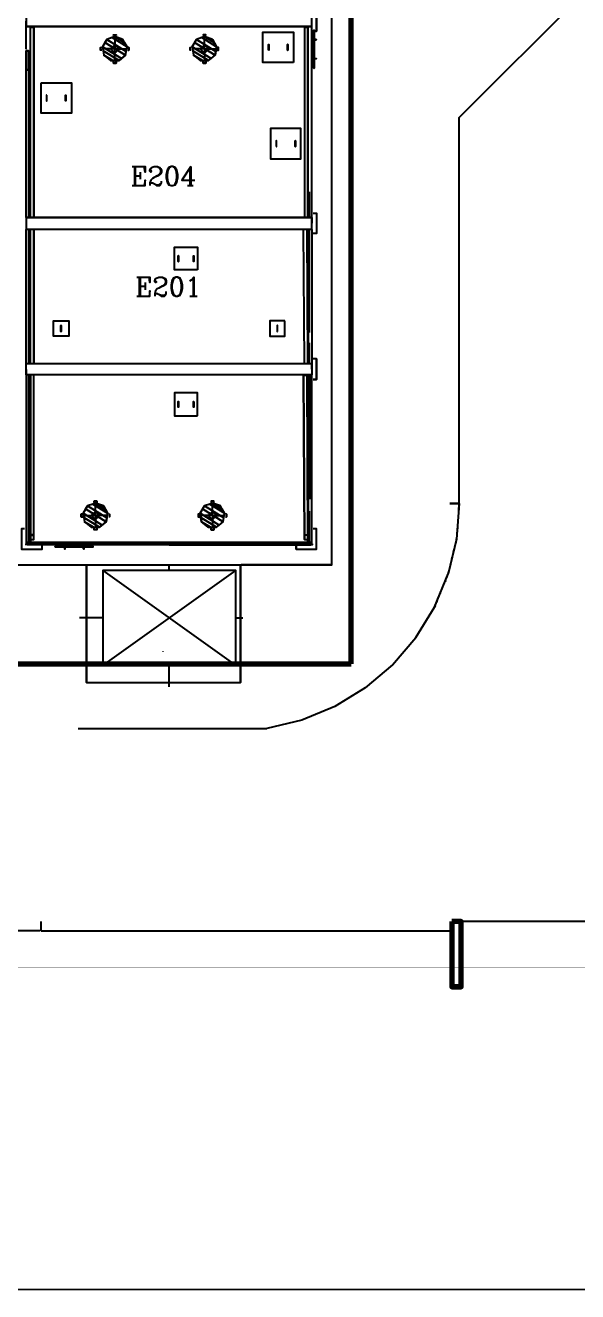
# Model space of a CAD drawing. Extents: x -57244 to 324435, y 15553 to 159369.
# Drawn here: x 111433 to 125968, y 15553 to 48886 of the extents above; entities that cross this region are included whole.
import ezdxf

# ---------------------------------------------------------------- set-up
doc = ezdxf.new("R2010")
doc.units = 0
doc.header["$LTSCALE"] = 2000
doc.header["$MEASUREMENT"] = 0
doc.linetypes.add('DASHDOT', pattern=[1, 0.5, -0.25, 0, -0.25])
doc.layers.add('AREE PDL', color=7, linetype='CONTINUOUS', lineweight=100)
doc.layers.add('BASE', color=253, linetype='CONTINUOUS')
doc.styles.add('ROMANC', font='ROMANC', dxfattribs={"height": 0.2})

msp = doc.modelspace()

# ---------------------------------------------------------------- linework, layer by layer
at = {"layer": 'AREE PDL'}
for p, q in [((120011, 32078), (120011, 53837)), ((87053, 32078), (120011, 32078))]:
    msp.add_line(p, q, dxfattribs=at)
at = {"layer": 'AREE PDL', "linetype": 'Continuous'}
for p, q in [((122653, 25298), (122653, 23578)), ((122903, 23578), (122653, 23578)), ((122668, 23578), (122903, 23578))]:
    msp.add_line(p, q, dxfattribs=at)
msp.add_lwpolyline([(122653, 25298), (122653, 23578), (122903, 23578), (122903, 25298)], close=True, dxfattribs=at)
at = {"layer": 'BASE', "linetype": 'Continuous'}
for p, q in [((122853, 46458), (127353, 50958)), ((111452, 48257), (111452, 48844)), ((111456, 48854), (111456, 48999)), ((118976, 48854), (111456, 48854)), ((118776, 48839), (118876, 48839)), ((118976, 43827), (118976, 48844)), ((119026, 48708), (119026, 48759)), ((119035, 48708), (119035, 48759)), ((113576, 48515), (113464, 48321)), ((113786, 48573), (113786, 48289)), ((115823, 48321), (115935, 48515)), ((116145, 48289), (116145, 48573)), ((113761, 48264), (113477, 48264)), ((113786, 47954), (113786, 48239)), ((113811, 48264), (114096, 48264)), ((114070, 48100), (113898, 47956)), ((115771, 48299), (115798, 48299)), ((116120, 48264), (115836, 48264)), ((115862, 48100), (116033, 47956)), ((116145, 48239), (116145, 47954)), ((116170, 48264), (116455, 48264)), ((111518, 47714), (111456, 47714)), ((111459, 47714), (111518, 47714)), ((118914, 43827), (118914, 44505)), ((119096, 43944), (119096, 43404)), ((111456, 39986), (111456, 43511)), ((111518, 43511), (111518, 39986)), ((111518, 43511), (111518, 39986)), ((111556, 43511), (111556, 39986)), ((111556, 39986), (111556, 43511)), ((111566, 39986), (111566, 43511)), ((111656, 39986), (111656, 43511)), ((111656, 43511), (111656, 39986)), ((118776, 39986), (118756, 43511)), ((118866, 39986), (118846, 43511)), ((118846, 43511), (118866, 39986)), ((118856, 43511), (118873, 40483)), ((118872, 40618), (118856, 43511)), ((118914, 40799), (118914, 43511)), ((118976, 43511), (118976, 39986)), ((118873, 40528), (118873, 40483)), ((118914, 39986), (118914, 40528)), ((111456, 39984), (118976, 39984)), ((111456, 39838), (111456, 39984)), ((111456, 39829), (111456, 39684)), ((111518, 39669), (111518, 35285)), ((111518, 39669), (111518, 35285)), ((111556, 39669), (111556, 35364)), ((111556, 39669), (111556, 35285)), ((111566, 39669), (111566, 35285)), ((118914, 39669), (118914, 36415)), ((118976, 39838), (118976, 39984)), ((118872, 36189), (118856, 39665)), ((113277, 36009), (113277, 36293)), ((116356, 36009), (116356, 36293)), ((116639, 35820), (116678, 36041)), ((118873, 36054), (118873, 36099)), ((118914, 35285), (118914, 36099)), ((122603, 36299), (122853, 36299)), ((122853, 36298), (122603, 36298)), ((122853, 36298), (122603, 36298)), ((122853, 36298), (122603, 36298)), ((122853, 36298), (122603, 36298)), ((122853, 36298), (122603, 36298)), ((122837, 36099), (122853, 36298)), ((112967, 35984), (113252, 35984)), ((113277, 35959), (113277, 35674)), ((113586, 35984), (113302, 35984)), ((116331, 35984), (116046, 35984)), ((116356, 35959), (116356, 35674)), ((116381, 35984), (116665, 35984)), ((122803, 35671), (122791, 35511)), ((118776, 35351), (118866, 35351)), ((111459, 35210), (111452, 35210)), ((111456, 35245), (111459, 35245)), ((111504, 35276), (111488, 35276)), ((115217, 35276), (111550, 35276)), ((113166, 35164), (113166, 35195)), ((113177, 35164), (113221, 35164)), ((113221, 35155), (113177, 35155)), ((115215, 35276), (115215, 35240)), ((115217, 35276), (118946, 35276)), ((118946, 35213), (115217, 35213)), ((118556, 35094), (118556, 35195)), ((118980, 35210), (118962, 35210)), ((122713, 35085), (122696, 35014)), ((122758, 35273), (122750, 35240)), ((119501, 34689), (117109, 34689)), ((122623, 34709), (122609, 34653)), ((122668, 34897), (122652, 34833)), ((113047, 31589), (113047, 34653)), ((113472, 34539), (116972, 32039)), ((113472, 32039), (116972, 34539)), ((117097, 34653), (117097, 31589)), ((122514, 34336), (122532, 34380)), ((122383, 34020), (122397, 34052)), ((122439, 34155), (122442, 34161)), ((122487, 34270), (122477, 34246)), ((122261, 33725), (122252, 33703)), ((122290, 33794), (122306, 33834)), ((122351, 33943), (122346, 33929)), ((115055, 32403), (115055, 32392)), ((121095, 32056), (120379, 31445)), ((119577, 30953), (118707, 30593)), ((112824, 30373), (117791, 30373)), ((111821, 25048), (109448, 25048)), ((111853, 25048), (111853, 25298)), ((111853, 25048), (122653, 25048)), ((122653, 25298), (122668, 25298)), ((122653, 25298), (122903, 25298)), ((122653, 25298), (122653, 25048)), ((122653, 25071), (122653, 25298)), ((136353, 25298), (122939, 25298)), ((-57214, 15668), (324229, 15553))]:
    msp.add_line(p, q, dxfattribs=at)
at = {"layer": 'BASE', "linetype": 'DASHDOT'}
for p, q in [((115222, 34562), (115222, 34653)), ((113448, 33289), (112859, 33289)), ((116973, 33289), (117159, 33289)), ((115222, 31473), (115222, 32031))]:
    msp.add_line(p, q, dxfattribs=at)
at = {"layer": 'BASE', "linetype": 'Continuous'}
for points in [[(110931, 38133), (110931, 34689), (119501, 34689), (119501, 49679), (118962, 49679)], [(118691, 49274), (119096, 49274), (119096, 48734)], [(119007, 48734), (119096, 48734), (119096, 49274), (118691, 49274)], [(111566, 43827), (111566, 48839), (111556, 48839), (111556, 43827)], [(111656, 43827), (111656, 48839), (111556, 48839), (111556, 43827)], [(111566, 48839), (111656, 48839), (111656, 43827)], [(118866, 43827), (118866, 48839), (118776, 48839), (118776, 43827)], [(118876, 44460), (118876, 48839), (118866, 48839), (118866, 43827)], [(119026, 48704), (119026, 47814), (119007, 47814)], [(119007, 48704), (119026, 48704), (119026, 47814), (119007, 47814)], [(113751, 48618), (113751, 48638), (113821, 48638), (113821, 48618)], [(113751, 48618), (113751, 48638), (113821, 48638), (113821, 48618)], [(116180, 48618), (116180, 48638), (116110, 48638), (116110, 48618)], [(116356, 48515), (116468, 48321), (116429, 48100)], [(119052, 48503), (119085, 48503), (119085, 48515), (119052, 48515)], [(119085, 48515), (119085, 48503), (119052, 48503)], [(111459, 47714), (111518, 47714), (111518, 48214), (111456, 48214)], [(113448, 48229), (113412, 48229), (113412, 48299), (113448, 48299)], [(113448, 48229), (113412, 48229), (113412, 48299), (113448, 48299)], [(114126, 48229), (114161, 48229), (114161, 48299), (114126, 48299)], [(114126, 48299), (114161, 48299), (114161, 48229), (114126, 48229)], [(115798, 48229), (115771, 48229), (115771, 48299), (115798, 48299)], [(116476, 48229), (116520, 48229), (116520, 48299), (116476, 48299)], [(116476, 48229), (116520, 48229), (116520, 48299), (116476, 48299)], [(119052, 48015), (119085, 48015), (119085, 48003), (119052, 48003)], [(119052, 48015), (119085, 48015), (119085, 48003), (119052, 48003)], [(111456, 47714), (111518, 47714), (111518, 43827)], [(111456, 43827), (111456, 47714), (111518, 47714), (111518, 43827)], [(113751, 47940), (113751, 47889), (113821, 47889), (113821, 47940)], [(113821, 47940), (113821, 47889), (113751, 47889), (113751, 47940)], [(116110, 47940), (116110, 47889), (116180, 47889), (116180, 47940)], [(116180, 47940), (116180, 47889), (116110, 47889), (116110, 47940)], [(119026, 47805), (119026, 47759), (119035, 47759), (119035, 47805)], [(122623, 36298), (122853, 36298), (122853, 46458)], [(118976, 43678), (118976, 43824), (111456, 43824), (111456, 43678)], [(111456, 43824), (118976, 43824), (118976, 43678)], [(111456, 43824), (111456, 43524), (118976, 43524)], [(111456, 43524), (118976, 43524), (118976, 43669)], [(111456, 43669), (111456, 43524), (118976, 43524)], [(119007, 43944), (119096, 43944), (119096, 43404), (119007, 43404)], [(112499, 40706), (112174, 40706), (112174, 41106), (112499, 41106)], [(119096, 40104), (119096, 39564), (119007, 39564)], [(119007, 39564), (119096, 39564), (119096, 40104), (119007, 40104)], [(118976, 39829), (118976, 39684), (111456, 39684)], [(111456, 39669), (111456, 35245), (111504, 35245)], [(111566, 35351), (111656, 35351), (111656, 39669)], [(118962, 35245), (118976, 35245), (118976, 39669)], [(118846, 39665), (118756, 39665), (118776, 35351), (118776, 35364), (118756, 39665)], [(118866, 35285), (118846, 39665), (118856, 39665), (118873, 36054)], [(110931, 38133), (110931, 34689), (113041, 34689)], [(113242, 36325), (113242, 36358), (113312, 36358), (113312, 36325)], [(113312, 36325), (113312, 36358), (113242, 36358), (113242, 36325)], [(116391, 36325), (116391, 36358), (116321, 36358), (116321, 36325)], [(116391, 36325), (116391, 36358), (116321, 36358), (116321, 36325)], [(112951, 35949), (112902, 35949), (112902, 36019), (112951, 36019)], [(112951, 36019), (112902, 36019), (112902, 35949), (112951, 35949)], [(113066, 36235), (112954, 36041), (112993, 35820)], [(113277, 36311), (113487, 36235), (113599, 36041), (113561, 35820), (113389, 35676)], [(113629, 36019), (113651, 36019), (113651, 35949), (113629, 35949)], [(113629, 36019), (113651, 36019), (113651, 35949), (113629, 35949)], [(116024, 36019), (115981, 36019), (115981, 35949), (116024, 35949)], [(116024, 36019), (115981, 36019), (115981, 35949), (116024, 35949)], [(116244, 35676), (116072, 35820), (116033, 36041), (116145, 36235)], [(116702, 36019), (116730, 36019), (116730, 35949), (116702, 35949)], [(116702, 35949), (116730, 35949), (116730, 36019), (116702, 36019)], [(122853, 36298), (122779, 35359), (122559, 34444), (122559, 34444), (122577, 34521)], [(111414, 35634), (111336, 35634), (111336, 35094), (111876, 35094), (111876, 35195)], [(111414, 35634), (111336, 35634), (111336, 35094), (111876, 35094), (111876, 35195)], [(111656, 35473), (111566, 35473), (111566, 35356), (111556, 35356), (111556, 35466)], [(111556, 35466), (111556, 35348), (111566, 35348), (111566, 35464), (111656, 35464)], [(113312, 35647), (113312, 35609), (113242, 35609), (113242, 35647)], [(113312, 35647), (113312, 35609), (113242, 35609), (113242, 35647)], [(116391, 35647), (116391, 35609), (116321, 35609), (116321, 35647)], [(116321, 35609), (116391, 35609), (116391, 35647)], [(118556, 35195), (118556, 35094), (119096, 35094), (119096, 35634), (119007, 35634)], [(118776, 35472), (118866, 35472), (118866, 35356), (118871, 35356)], [(118871, 35348), (118866, 35348), (118866, 35464), (118776, 35463)], [(111459, 35210), (111452, 35210), (111452, 35240)], [(115210, 35213), (111486, 35213), (111486, 35276), (115215, 35276), (115217, 35276), (115217, 35240)], [(112273, 35155), (112221, 35155), (112221, 35164), (112273, 35164)], [(112276, 35195), (112276, 35164), (113166, 35164), (113166, 35195)], [(112465, 35150), (112465, 35105), (112477, 35105), (112477, 35150)], [(112965, 35150), (112965, 35105), (112977, 35105), (112977, 35150)], [(112977, 35105), (112965, 35105), (112965, 35150)], [(118871, 35276), (115215, 35276), (115215, 35213), (118944, 35213), (118946, 35213), (118946, 35276), (118944, 35276), (118917, 35276)], [(115215, 35213), (115217, 35213), (115217, 35276), (115215, 35276)], [(115216, 35240), (115216, 35276), (115217, 35276), (115216, 35276), (115216, 35240)], [(118980, 35240), (118980, 35210), (118962, 35210)], [(113047, 34653), (113047, 31589), (117097, 31589), (117097, 34653)], [(113047, 34653), (113047, 31589), (117097, 31589), (117097, 34653)], [(122216, 33616), (122199, 33574), (122199, 33574), (122559, 34444)], [(121719, 32791), (121707, 32772), (121707, 32772), (122199, 33574)], [(121095, 32056), (121095, 32056), (121707, 32772)], [(120379, 31445), (120379, 31445), (119577, 30953), (119577, 30953)], [(118707, 30593), (118707, 30593), (117791, 30373), (117791, 30373)]]:
    msp.add_lwpolyline(points, dxfattribs=at)
for points in [[(111456, 49154), (111456, 48854), (118976, 48854), (118976, 49154)], [(118486, 47909), (117686, 47909), (117686, 48709), (118486, 48709)], [(119026, 47759), (119026, 48759), (119035, 48759), (119035, 47759)], [(113678, 48264), (113786, 48371), (113894, 48264), (113786, 48156)], [(113786, 48156), (113894, 48264), (113786, 48371), (113678, 48264)], [(116253, 48264), (116145, 48156), (116038, 48264), (116145, 48371)], [(116038, 48264), (116145, 48371), (116253, 48264), (116145, 48156)], [(117830, 48234), (117830, 48384), (117842, 48384), (117842, 48234)], [(118330, 48234), (118342, 48234), (118342, 48384), (118330, 48384)], [(118330, 48384), (118342, 48384), (118342, 48234), (118330, 48234)], [(111518, 48214), (111518, 47714), (111456, 47714), (111456, 48214)], [(111847, 47374), (112647, 47374), (112647, 46574), (111847, 46574)], [(112003, 47049), (111991, 47049), (111991, 46899), (112003, 46899)], [(112503, 47049), (112503, 46899), (112491, 46899), (112491, 47049)], [(112503, 46899), (112491, 46899), (112491, 47049), (112503, 47049)], [(118686, 45374), (118686, 46174), (117886, 46174), (117886, 45374)], [(117886, 45374), (118686, 45374), (118686, 46174), (117886, 46174)], [(118030, 45699), (118042, 45699), (118042, 45849), (118030, 45849)], [(118542, 45699), (118542, 45849), (118530, 45849), (118530, 45699)], [(118530, 45699), (118530, 45849), (118542, 45849), (118542, 45699)], [(118976, 43524), (118976, 43824), (111456, 43824), (111456, 43524)], [(115961, 42447), (115361, 42447), (115361, 43047), (115961, 43047)], [(115455, 42822), (115467, 42822), (115467, 42672), (115455, 42672)], [(115467, 42672), (115467, 42822), (115455, 42822), (115455, 42672)], [(115867, 42672), (115855, 42672), (115855, 42822), (115867, 42822)], [(115855, 42822), (115867, 42822), (115867, 42672), (115855, 42672)], [(112174, 41106), (112574, 41106), (112574, 40706), (112174, 40706)], [(118263, 41106), (117863, 41106), (117863, 40706), (118263, 40706)], [(112380, 40981), (112368, 40981), (112368, 40831), (112380, 40831)], [(112368, 40831), (112368, 40981), (112380, 40981), (112380, 40831)], [(112380, 40981), (112368, 40981), (112368, 40831), (112380, 40831)], [(112368, 40831), (112368, 40981), (112380, 40981), (112380, 40831)], [(118069, 40831), (118069, 40981), (118057, 40981), (118057, 40831)], [(118069, 40831), (118069, 40981), (118057, 40981), (118057, 40831)], [(118069, 40831), (118069, 40981), (118057, 40981), (118057, 40831)], [(111456, 39984), (118976, 39984), (118976, 39684), (111456, 39684)], [(115961, 38610), (115961, 39210), (115361, 39210), (115361, 38610)], [(115455, 38985), (115467, 38985), (115467, 38835), (115455, 38835)], [(115467, 38985), (115467, 38835), (115455, 38835), (115455, 38985)], [(115867, 38985), (115867, 38835), (115855, 38835), (115855, 38985)], [(113277, 36091), (113385, 35984), (113277, 35876), (113169, 35984)], [(113277, 35876), (113169, 35984), (113277, 36091), (113385, 35984)], [(116248, 35984), (116356, 35876), (116464, 35984), (116356, 36091)], [(116248, 35984), (116356, 35876), (116464, 35984), (116356, 36091)], [(112221, 35164), (112221, 35155), (113221, 35155), (113221, 35164)], [(116972, 32039), (116972, 34539), (113472, 34539), (113472, 32039)]]:
    msp.add_lwpolyline(points, close=True, dxfattribs=at)
at = {"layer": 'BASE', "linetype": 'Continuous', "const_width": 10}
msp.add_lwpolyline([(201440, 24078), (18868, 24078)], dxfattribs=at)
at = {"layer": 'BASE', "linetype": 'Continuous'}
msp.add_point((122779, 35359), dxfattribs=at)

# ---------------------------------------------------------------- texts
at = {"layer": 'BASE', "linetype": 'Continuous', "style": 'ROMANC'}
for s, p in [('E204', (114199, 44666)), ('E201', (114325, 41757))]:
    msp.add_text(s, height=500, dxfattribs=at).set_placement(p)

# ---------------------------------------------------------------- meshes
at = {"layer": 'BASE', "linetype": 'Continuous'}
mesh = msp.add_polyface(dxfattribs=at)
corners = [(113674, 47956), (113502, 48100), (113735, 47956), (113482, 48214), (113898, 47956), (113464, 48321), (113963, 48011), (113529, 48435), (114070, 48100), (113576, 48515), (114087, 48198), (114109, 48321), (113714, 48565), (114109, 48321), (114045, 48431), (113786, 48591), (113997, 48515)]
mesh.append_faces([[corners[k] for k in face] for face in [(0, 0, 2, 1), (1, 2, 4, 3), (3, 4, 6, 5), (5, 6, 8, 7), (7, 8, 10, 9), (9, 10, 13, 12), (12, 11, 14, 15), (15, 14, 16, 16)]], dxfattribs={"vtx0": -1, "vtx2": -1})
mesh = msp.add_polyface(dxfattribs=at)
corners = [(116033, 47956), (115862, 48100), (116094, 47956), (115842, 48214), (116257, 47956), (115823, 48321), (116323, 48011), (115889, 48435), (116429, 48100), (115935, 48515), (116446, 48198), (116074, 48565), (116468, 48321), (116145, 48591), (116404, 48431), (116356, 48515), (116356, 48515)]
mesh.append_faces([[corners[k] for k in face] for face in [(0, 0, 2, 1), (1, 2, 4, 3), (3, 4, 6, 5), (5, 6, 8, 7), (7, 8, 10, 9), (9, 10, 12, 11), (11, 12, 14, 13), (13, 14, 16, 15)]], dxfattribs={"vtx0": -1, "vtx2": -1})
mesh = msp.add_polyface(dxfattribs=at)
corners = [(113165, 35676), (113226, 35676), (112993, 35820), (113389, 35676), (112973, 35934), (113454, 35731), (112954, 36041), (113561, 35820), (113020, 36155), (113578, 35918), (113066, 36235), (113599, 36041), (113205, 36285), (113599, 36041), (113277, 36311), (113536, 36151), (113487, 36235)]
mesh.append_faces([[corners[k] for k in face] for face in [(0, 0, 1, 2), (2, 1, 3, 4), (4, 3, 5, 6), (6, 5, 7, 8), (8, 7, 9, 10), (10, 9, 11, 12), (12, 13, 15, 14), (14, 15, 16, 16)]], dxfattribs={"vtx0": -1, "vtx2": -1})
mesh = msp.add_polyface(dxfattribs=at)
corners = [(116244, 35676), (116072, 35820), (116304, 35676), (116072, 35820), (116052, 35934), (116468, 35676), (116033, 36041), (116533, 35731), (116099, 36155), (116639, 35820), (116145, 36235), (116657, 35918), (116284, 36285), (116678, 36041), (116356, 36311), (116615, 36151), (116566, 36235)]
mesh.append_faces([[corners[k] for k in face] for face in [(0, 0, 2, 3), (1, 2, 5, 4), (4, 5, 7, 6), (6, 7, 9, 8), (8, 9, 11, 10), (10, 11, 13, 12), (12, 13, 15, 14), (14, 15, 16, 16)]], dxfattribs={"vtx0": -1, "vtx2": -1})

doc.saveas('drawing.dxf')
